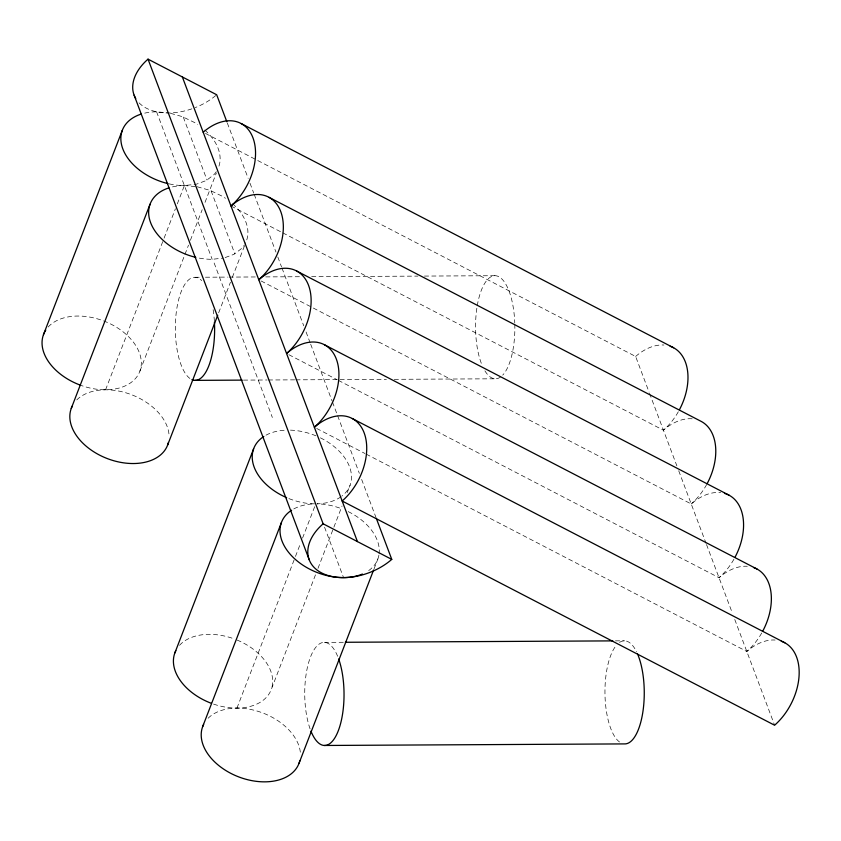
<?xml version="1.0" encoding="UTF-8"?>
<svg xmlns="http://www.w3.org/2000/svg" width="841" height="841" viewBox="0 0 841 841"><rect width="100%" height="100%" fill="white"/><g stroke="black" fill="none" stroke-linecap="round" stroke-linejoin="round"><path stroke-width="0.63" stroke-dasharray="4.21 3.15" d="M105.577 389.793L163.617 239.37M164.09 238.15L175.412 208.799M177.304 203.9L184.379 185.556L196.247 184.242L206.35 180.5L214.013 174.581A51.553 34.155 21.1 0 0 216.41 171.48M139.9 371.133L188.5 245.173M190.392 240.284L202.187 209.714M205.015 202.376L216.347 173.025M218.66 312.81L230.455 282.24M232.337 277.351L245.551 243.102M236.952 708.09L294.991 557.667M295.464 556.448L300.658 542.992M302.55 538.103L315.291 505.084M213.551 704.096A51.553 34.155 21.1 0 0 271.275 689.441L315.627 574.477M317.993 568.369L342.056 505.998M347.249 492.542L350.077 485.204M374.098 568.747L377.872 558.96M225.157 257.577L234.145 254.245L241.798 248.337A51.553 34.155 21.1 0 0 244.205 245.236M199.37 258.124A51.553 34.155 21.1 0 0 212.174 259.312L222.854 258.124M194.975 277.278L200.221 277.246M205.467 277.215L227.753 277.099M229.057 277.099L255.286 276.962M265.767 276.899L301.173 276.721M311.654 276.668L417.851 276.111M424.411 276.079L495.202 275.711M243.48 380.111L267.081 379.985M268.395 379.985L294.613 379.848M295.927 379.838L386.387 379.365M394.25 379.323L495.202 378.797M324.374 642.387L344.043 642.282M615.433 640.863L624.611 640.821M144.726 113.125A51.553 34.155 21.1 0 1 156.584 111.811L168.116 112.883M169.23 183.885A51.553 34.155 21.1 0 0 184.379 185.556L195.911 186.628M170.565 113.325L182.276 116.626L194.355 122.429A51.553 34.155 21.1 0 1 197.688 124.542M197.193 186.755L210.071 190.381L222.15 196.184A51.553 34.155 21.1 0 1 225.483 198.287M205.477 133.435L635.638 356.468L649.073 392.116M230.981 206.003L281.598 232.253M282.765 232.852L663.433 430.214A51.553 34.103 -62.6 0 1 692.858 418.871M261.067 280.947L691.228 503.969A51.553 34.103 -62.6 0 1 720.653 492.626M288.862 354.702L337.188 379.754M338.355 380.363L719.023 577.725A51.553 34.103 -62.6 0 1 747.302 566.277M316.658 428.447L364.983 453.509M366.15 454.108L746.819 651.47A51.553 34.103 -62.6 0 1 775.097 640.033M649.536 393.336L676.868 465.861M678.719 470.781L706.051 543.307M706.514 544.537L732.458 613.373M734.771 619.512L774.603 725.226M227.322 123.007L248.169 178.324M250.019 183.233L253.719 193.073M254.182 194.303L275.953 252.069M277.814 256.989L281.514 266.818M281.977 268.048L303.748 325.824M306.071 331.974L310.234 343.033M310.697 344.263L332.006 400.81M332.468 402.04L359.338 473.325M361.662 479.475L376.484 518.813M183.306 117.12L207.002 179.995M211.102 190.875L234.797 253.74M324.563 527.212L343.548 577.609M214.14 263.002L272.347 417.462M156.584 111.811L212.174 259.312M706.713 484.437A51.553 34.103 -62.6 0 1 691.228 503.969M733.92 559.254A51.553 34.103 -62.6 0 1 719.023 577.725M678.33 411.754A51.553 34.103 -62.6 0 1 663.433 430.214M635.638 356.468A51.553 34.103 -62.6 0 1 663.917 345.02M48.158 327.012A51.553 34.155 21.1 0 1 111.664 324.51A51.553 34.155 21.1 0 1 138.691 373.867A51.553 34.155 21.1 0 1 79.884 384.978M76.752 399.927A51.553 34.155 21.1 0 1 132.048 394.913A51.553 34.155 21.1 0 1 169.104 435.974M204.805 130.029A51.553 34.155 21.1 0 1 218.702 166.907M172.521 186.881A51.553 34.155 21.1 0 1 184.379 185.556M232.6 203.785A51.553 34.155 21.1 0 1 244.878 244.132M215.727 95.548A51.553 33.23 -20.6 0 1 195.27 107.585M191.843 108.846A51.553 33.23 -20.6 0 1 138.818 102.591M237.109 640.054A51.553 34.155 21.1 0 1 271.275 689.441M179.532 645.31A51.553 34.155 21.1 0 1 234.849 639.149M320.4 437.846A51.553 34.155 21.1 0 1 341.898 496.085M340.91 496.821A51.553 34.155 21.1 0 1 316.994 503.843A51.553 34.155 21.1 0 1 341.446 508.679M314.513 503.854A51.553 34.155 21.1 0 1 287.801 498.145M265.998 435.175A51.553 34.155 21.1 0 1 285.498 430.171M290.46 430.14A51.553 34.155 21.1 0 1 315.922 435.817M208.126 718.225A51.553 34.155 21.1 0 1 263.422 713.21A51.553 34.155 21.1 0 1 300.479 754.272M378.892 555.26A51.553 34.155 21.1 0 1 368.705 570.566M293.793 508.921A51.553 34.155 21.1 0 1 314.523 503.875M348.195 511.601A51.553 34.155 21.1 0 1 379.091 553.977M761.715 633.01A51.553 34.103 -62.6 0 1 746.819 651.47M619.523 741.993A51.553 19.658 89.7 0 1 605.026 696.253A51.553 19.658 89.7 0 1 616.295 645.394M619.523 642.419A51.553 19.658 89.7 0 1 636.574 651.838M310.087 728.874A51.553 19.658 89.7 0 1 310.455 657.115A51.553 19.658 89.7 0 1 337.819 656.726M500.29 377.199A51.553 19.658 89.7 0 1 484.29 369.777M481.304 363.27A51.553 19.658 89.7 0 1 477.047 306.965M477.246 305.725A51.553 19.658 89.7 0 1 498.377 276.479A51.553 19.658 89.7 0 1 514.766 322.965M514.808 324.195A51.553 19.658 89.7 0 1 502.718 375.107M189.887 378.45A51.553 19.658 89.7 0 1 176.232 312.747A51.553 19.658 89.7 0 1 201.693 280.589M213.13 309.656A51.553 19.658 89.7 0 1 214.36 320.863"/><path stroke-width="1.26" d="M43.459 334.697L122.26 130.46M71.254 408.442L150.055 204.216M167.695 444.889L217.714 315.259M174.833 652.994L253.646 448.758M202.628 726.74L281.441 522.513M299.07 763.186L373.625 569.967M194.975 380.363L242.166 380.121M345.357 642.272L612.805 640.884M324.374 745.473L624.6 743.907A51.553 19.658 89.7 0 0 642.997 711.097A51.553 19.658 89.7 0 0 637.573 654.014M135.748 98.534A51.553 33.23 -20.6 0 1 148.027 59.154L216.673 94.749L226.86 121.787M241.199 123.564L673.641 347.785M268.994 197.32L701.436 421.53A51.553 34.103 -62.6 0 1 707.292 483.375M296.789 271.075L729.231 495.286M324.584 344.831L757.026 569.042M352.368 418.576L784.821 642.787M148.027 59.154L323.133 523.796L391.769 559.391L376.484 518.813M182.35 76.952L357.446 541.593M134.129 95.18L309.236 559.822M203.186 132.258A51.553 34.103 -62.6 0 1 252.952 137.808A51.553 34.103 -62.6 0 1 230.981 206.003A51.553 34.103 -62.6 0 1 280.747 211.564A51.553 34.103 -62.6 0 1 258.776 279.759A51.553 34.103 -62.6 0 1 308.542 285.32A51.553 34.103 -62.6 0 1 286.571 353.514A51.553 34.103 -62.6 0 1 336.337 359.065A51.553 34.103 -62.6 0 1 314.366 427.26A51.553 34.103 -62.6 0 1 364.132 432.821A51.553 34.103 -62.6 0 1 342.161 501.015L774.603 725.226A51.553 34.103 -62.6 0 0 798.992 677.016A51.553 34.103 -62.6 0 0 781.321 641.252M670.14 346.25A51.553 34.103 -62.6 0 1 679.496 409.62M168.042 183.622A51.553 34.155 21.1 0 1 122.944 149.225A51.553 34.155 21.1 0 1 141.13 114.113M79.884 384.978A51.553 34.155 21.1 0 1 45.761 330.114M211.259 703.276A51.553 34.155 21.1 0 1 175.843 650.65M286.676 497.672A51.553 34.155 21.1 0 1 263.843 436.458M299.817 760.748A51.553 34.155 21.1 0 1 239.054 777.031A51.553 34.155 21.1 0 1 203.638 724.406M362.397 574.046A51.553 34.155 21.1 0 1 294.939 559.044A51.553 34.155 21.1 0 1 291.638 510.203M391.769 559.391A51.553 33.23 -20.6 0 1 321.588 572.91A51.553 33.23 -20.6 0 1 323.133 523.796M168.431 442.45A51.553 34.155 21.1 0 1 107.68 458.723A51.553 34.155 21.1 0 1 72.263 406.108M195.837 257.367A51.553 34.155 21.1 0 1 150.739 222.981A51.553 34.155 21.1 0 1 168.925 187.869M753.525 567.507A51.553 34.103 -62.6 0 1 762.882 630.876M338.671 658.987A51.553 19.658 89.7 0 1 338.303 730.745A51.553 19.658 89.7 0 1 310.939 731.123M724.49 493.373A51.553 34.103 -62.6 0 1 735.087 557.12M214.423 322.082A51.553 19.658 89.7 0 1 191.895 379.627"/></g></svg>
